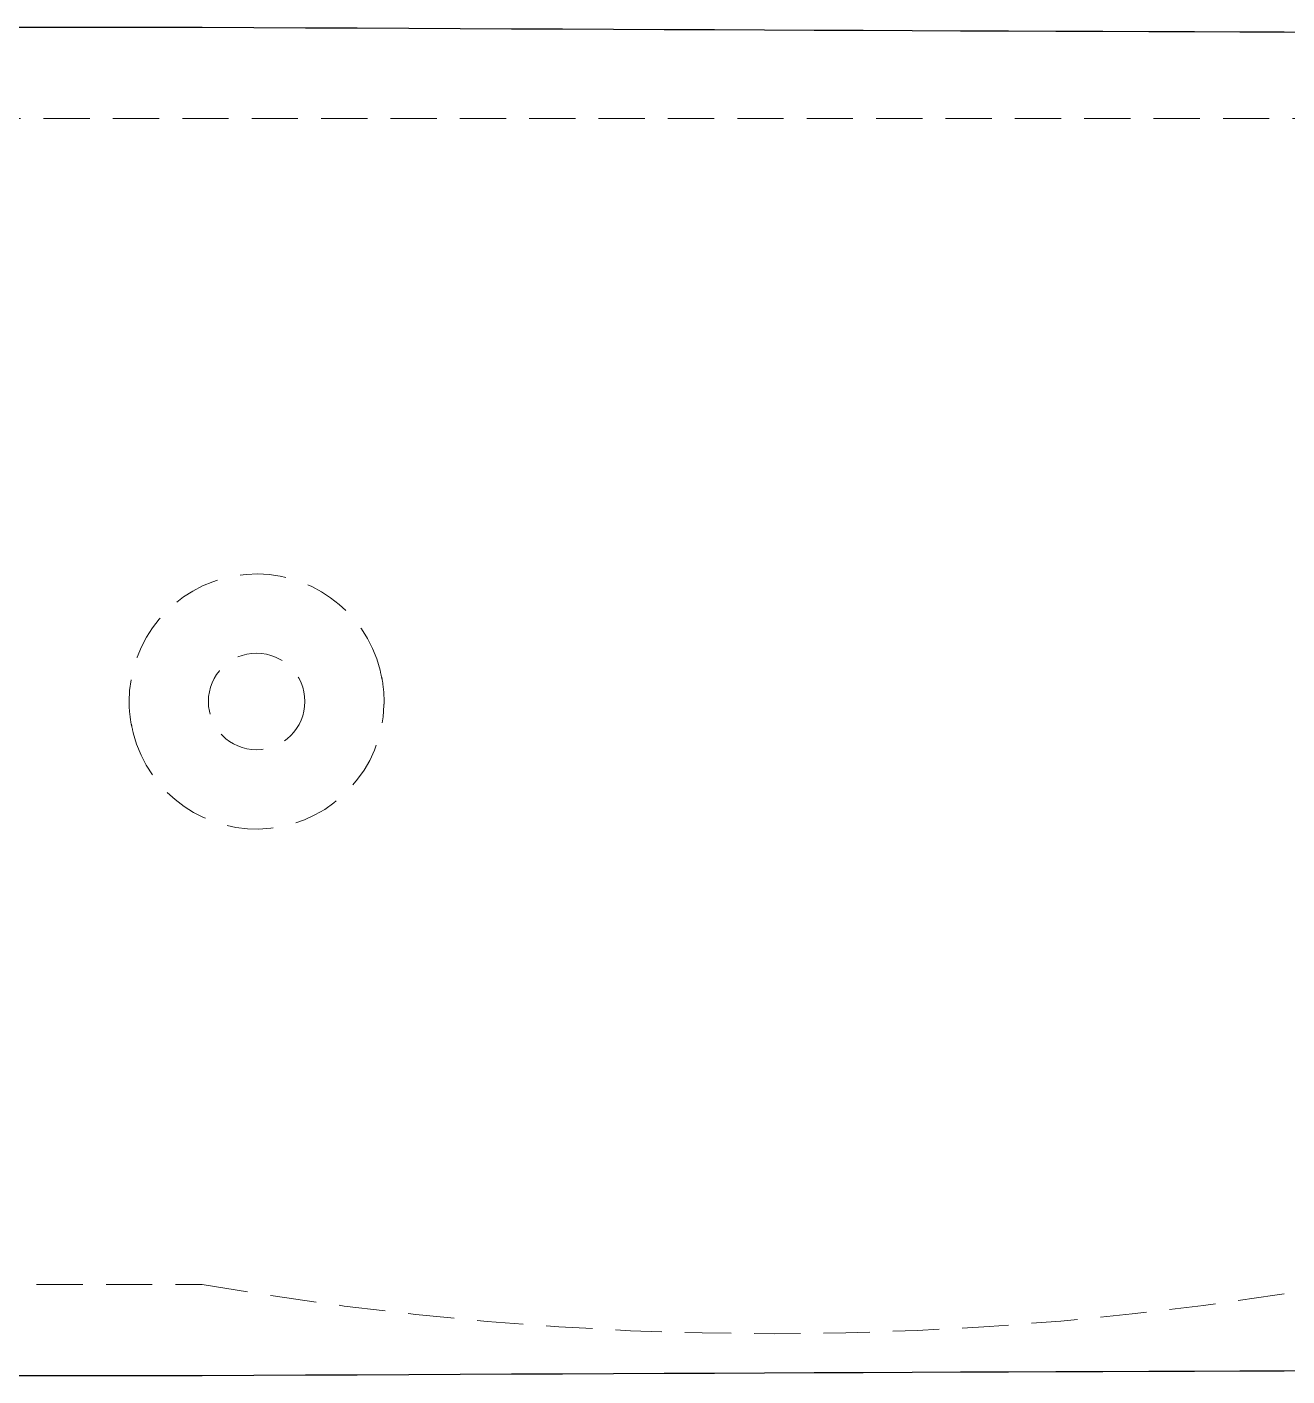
# Model space of a CAD drawing. Header units: millimetres. Extents: x -146 to 23, y -19 to 19.
# Drawn here: x -57.31 to -22.71, y -18.52 to 18.52 of the extents above; entities that cross this region are included whole.
import ezdxf

# ---------------------------------------------------------------- set-up
doc = ezdxf.new("R2010")
doc.units = ezdxf.units.MM
doc.linetypes.add('HIDDEN', pattern=[1.905, 1.27, -0.635])

msp = doc.modelspace()

# ---------------------------------------------------------------- linework, layer by layer
at = {"color": 7, "linetype": 'Continuous', "lineweight": 25}
for p, q in [((-52.5, 18.5), (-84.55, 18.5)), ((-84.55, -18.5), (-52.5, -18.5))]:
    msp.add_line(p, q, dxfattribs=at)
at = {"color": 7, "linetype": 'HIDDEN', "lineweight": 18}
for p, q in [((-21.29, 16), (-83.71, 16)), ((-83.71, -16), (-52.5, -16))]:
    msp.add_line(p, q, dxfattribs=at)
at = {"color": 7, "linetype": 'HIDDEN', "lineweight": 18, "flags": 128}
msp.add_lwpolyline([(-54.499, -0.012), (-54.5, 0), (-54.487, 0.305)], dxfattribs=at)
at = {"color": 7, "linetype": 'HIDDEN', "lineweight": 18}
msp.add_circle((-51, 0), 1.325, dxfattribs=at)
for centre, radius, start, end in [((-51.001, 0.001), 3.499, 14.2818, 175.0194), ((-51, -0.004), 3.497, 194.2452, 358.4899), ((-36.867, 73.586), 90.94, 260.10159, 279.99078)]:
    msp.add_arc(centre, radius, start, end, dxfattribs=at)
at = {"color": 7, "linetype": 'Continuous', "lineweight": 25}
for points, knots in [([(12.864, 13.295), (12.864, 13.295), (12.864, 13.295), (12.864, 13.296), (12.392, 13.736), (13.23, 12.963), (12.381, 13.748), (12.098, 13.996), (11.795, 14.252), (11.522, 14.483), (11.198, 14.709), (10.881, 14.962), (10.87, 14.969), (10.541, 15.202), (10.238, 15.412), (9.914, 15.619), (9.587, 15.828), (9.364, 15.951), (8.913, 16.211), (8.854, 16.246), (8.241, 16.545), (7.885, 16.736), (7.876, 16.739), (7.515, 16.908), (7.184, 17.047), (6.814, 17.199), (6.495, 17.33), (6.105, 17.448), (5.726, 17.592), (5.713, 17.595), (5.326, 17.716), (4.988, 17.818), (4.601, 17.919), (4.591, 17.921), (4.578, 17.924), (4.616, 17.914), (3.738, 18.127), (3.18, 18.22), (2.703, 18.307), (2.318, 18.354), (1.933, 18.402), (1.576, 18.431), (1.165, 18.463), (0.846, 18.488), (0.395, 18.487), (-0.472, 18.516), (8.975, 18.211), (-22.174, 18.357), (-52.5, 18.5)], [0, 0, 0, 0, 0.000002, 0.000004, 0.034677, 0.066622, 0.066755, 0.082429, 0.082666, 0.082755, 0.098271, 0.098583, 0.098636, 0.0989, 0.114407, 0.114611, 0.114772, 0.130558, 0.130742, 0.130767, 0.146415, 0.146641, 0.146737, 0.146876, 0.162493, 0.162729, 0.162799, 0.178334, 0.178634, 0.178702, 0.17894, 0.194593, 0.194715, 0.194804, 0.195108, 0.195164, 0.210831, 0.211045, 0.226915, 0.227072, 0.227279, 0.242845, 0.243075, 0.243129, 0.259134, 0.259221, 0.278803, 1, 1, 1, 1]), ([(-52.5, -18.5), (-22.174, -18.357), (8.975, -18.211), (-0.472, -18.516), (0.395, -18.487), (0.847, -18.488), (1.165, -18.463), (1.576, -18.431), (1.933, -18.402), (2.318, -18.354), (2.703, -18.307), (2.939, -18.261), (3.466, -18.172), (3.502, -18.166), (4.197, -18), (4.592, -17.921), (4.601, -17.919), (4.987, -17.818), (5.327, -17.715), (5.713, -17.596), (6.032, -17.497), (6.419, -17.335), (6.802, -17.204), (6.813, -17.199), (7.188, -17.046), (7.514, -16.908), (7.876, -16.739), (7.886, -16.735), (7.897, -16.729), (7.877, -16.737), (8.674, -16.35), (9.164, -16.066), (9.586, -15.829), (9.914, -15.619), (10.24, -15.411), (10.53, -15.209), (10.871, -14.969), (11.116, -14.796), (11.46, -14.503), (11.785, -14.261), (11.794, -14.253), (12.103, -13.992), (12.38, -13.748), (13.718, -12.51), (12.331, -13.791), (12.684, -13.463), (12.864, -13.295)], [0, 0, 0, 0, 0.683842, 0.702398, 0.702481, 0.717657, 0.717708, 0.717926, 0.732687, 0.732882, 0.733032, 0.748021, 0.748191, 0.748214, 0.763059, 0.763269, 0.76336, 0.763486, 0.778301, 0.778524, 0.778588, 0.793323, 0.793605, 0.793671, 0.793892, 0.808738, 0.808854, 0.808935, 0.809216, 0.809268, 0.824127, 0.824325, 0.839379, 0.839532, 0.839725, 0.854496, 0.854713, 0.854761, 0.869519, 0.869786, 0.869864, 0.870059, 0.884905, 0.885031, 0.941268, 1, 1, 1, 1])]:
    msp.add_open_spline(points, degree=3, knots=knots, dxfattribs=at)
at = {"color": 7, "linetype": 'HIDDEN', "lineweight": 18}
for points, knots in [([(-47.61, 0.864), (-47.59, 0.764), (-47.57, 0.663), (-47.553, 0.609), (-47.531, 0.494), (-47.524, 0.354), (-47.513, 0.306), (-47.499, 0.183), (-47.503, 0.028), (-47.5, 0), (-47.499, -0.029), (-47.502, -0.062), (-47.504, -0.096)], [0, 0, 0, 0, 0.2703834, 0.270656, 0.2725671, 0.5854993, 0.5856496, 0.5868505, 0.900683, 0.9007298, 0.9012919, 1, 1, 1, 1]), ([(-54.39, -0.864), (-54.41, -0.764), (-54.43, -0.663), (-54.447, -0.609), (-54.469, -0.494), (-54.476, -0.354), (-54.487, -0.306), (-54.5, -0.187), (-54.5, -0.099), (-54.499, -0.012)], [0, 0, 0, 0, 0.30376, 0.304068, 0.306224, 0.658249, 0.658418, 0.659774, 1, 1, 1, 1])]:
    msp.add_open_spline(points, degree=3, knots=knots, dxfattribs=at)

doc.saveas('drawing.dxf')
